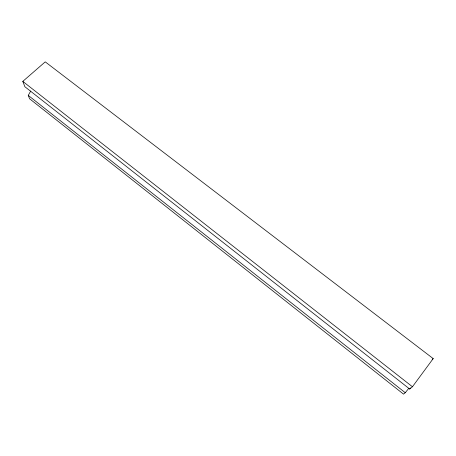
<?xml version="1.0" encoding="UTF-8"?>
<svg xmlns="http://www.w3.org/2000/svg" width="456" height="456" viewBox="0 0 456 456"><rect width="100%" height="100%" fill="white"/><g stroke="black" fill="none" stroke-linecap="round" stroke-linejoin="round"><path stroke-width="0.68" d="M408.77 388.364L405.259 392.713L403.537 394.144L29.566 98.758L28.255 95.384L30.723 91.075M409.687 389.036L412.446 386.751L433.2 358.593L45.235 61.856L22.8 81.39L24.88 86.737L409.687 389.036L410.52 387.913M432.202 359.47L433.2 358.593M22.8 81.39L412.446 386.751M28.255 95.384L405.259 392.713"/></g></svg>
